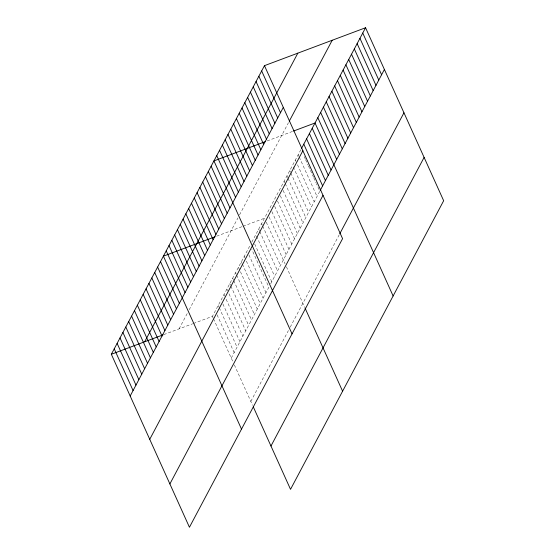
<?xml version="1.0" encoding="UTF-8"?>
<svg xmlns="http://www.w3.org/2000/svg" width="555" height="555" viewBox="0 0 555 555"><rect width="100%" height="100%" fill="white"/><g stroke="black" fill="none" stroke-linecap="round" stroke-linejoin="round"><path stroke-width="0.42" stroke-dasharray="2.77 2.08" d="M179.071 328.872L187.382 313.2M189.193 309.794L237.949 217.893M239.552 214.868L288.482 122.655M193.362 323.51L212.426 316.357L250.027 245.49M251.838 242.084L300.99 149.448M231.268 358.086L268.87 287.219L251.803 249.424M270.68 283.813L319.833 191.177L316.627 184.094M250.825 401.397L288.427 330.53M290.23 327.124L339.382 234.487M267.156 140.949L292.783 131.334M216.623 236.187L242.251 226.572M243.048 226.274L264.492 218.233M163.794 334.603L192.571 323.808M304.189 156.531L305.257 158.897M305.611 159.68L308.094 165.196M308.455 165.98L313.429 177.003M313.783 177.794L316.274 183.303M298.181 154.741L298.888 156.316M299.249 157.1L317.023 196.47M295.371 160.027L296.086 161.602M297.508 164.752L314.213 201.756M293.276 166.895L311.411 207.05M289.759 170.614L290.466 172.189M290.827 172.973L308.601 212.343M286.949 175.9L287.663 177.475M288.017 178.266L305.791 217.629M284.146 181.194L284.854 182.768M285.208 183.559L302.981 222.923M283.112 190.421L300.179 228.216M280.303 195.714L297.369 233.509M277.5 201.007L294.559 238.796M274.69 206.293L291.757 244.089M271.881 211.587L288.947 249.382M269.078 216.88L286.137 254.669M266.268 222.166L285.048 263.764M286.422 266.802L304.653 307.186M261.599 223.686L262.307 225.261M262.668 226.045L280.442 265.415M258.706 229.132L259.414 230.707M259.775 231.497L277.549 270.868M256.528 236.159L274.656 276.314M254.696 243.978L271.763 281.767M248.911 254.877L265.977 292.672M244.242 256.389L244.956 257.964M246.378 261.114L263.084 298.125M241.349 261.842L242.063 263.417M242.417 264.208L260.191 303.571M238.456 267.295L257.298 309.024M235.563 272.748L236.277 274.323M236.631 275.107L254.405 314.477M232.677 278.201L233.384 279.775M233.738 280.559L251.512 319.93M229.784 283.647L230.492 285.221M230.845 286.012L248.626 325.383M226.891 289.1L227.599 290.674M229.021 293.824L245.733 330.829M223.998 294.552L224.706 296.127M226.128 299.277L242.84 336.281M222.881 303.939L239.947 341.734M218.212 305.458L218.92 307.033M219.28 307.817L237.054 347.187M217.095 314.845L234.161 352.64M212.426 316.357L213.134 317.932M213.495 318.723L232.982 361.888M234.356 364.926L252.587 405.317"/><path stroke-width="0.83" d="M264.471 65.663L342.574 238.643L189.442 527.25L111.34 354.277L264.471 65.663L365.558 27.75L443.66 200.723L290.529 489.337L253.295 406.877M144.695 341.762L297.834 53.155M130.182 396.006L283.314 107.399M289.287 121.143L332.202 40.265M301.386 148.691L365.558 27.75M149.739 439.317L302.87 150.71M320.228 190.421L384.4 69.479M169.885 483.939L323.017 195.332M339.785 233.731L403.957 112.79M270.972 446.026L424.103 157.412M265.63 141.518L213.939 160.908L292.041 333.881M293.581 131.035L315.025 122.988L393.127 295.968M215.097 236.763L163.406 256.146L241.508 429.126M111.34 354.277L163.031 334.887M362.748 33.043L381.59 74.772M359.945 38.33L378.787 80.066M357.136 43.623L375.978 85.352M354.326 48.916L373.168 90.645M351.523 54.203L370.365 95.939M348.713 59.496L367.556 101.225M345.904 64.789L364.746 106.518M343.101 70.083L361.943 111.812M340.291 75.369L359.134 117.098M337.482 80.662L356.324 122.391M334.679 85.956L353.521 127.685M331.869 91.242L350.711 132.971M329.059 96.535L347.902 138.264M326.257 101.829L345.099 143.558M323.447 107.115L342.289 148.844M320.637 112.408L339.48 154.137M317.835 117.702L336.677 159.431M312.215 128.281L331.058 170.01M309.412 133.575L328.255 175.304M306.603 138.868L325.445 180.597M303.793 144.154L322.635 185.883M261.669 70.957L280.504 112.686M258.859 76.25L277.701 117.979M256.049 81.543L274.892 123.272M253.246 86.83L272.082 128.559M250.437 92.123L269.279 133.852M247.627 97.416L266.469 139.145M244.824 102.703L263.66 144.432M242.015 107.996L260.857 149.725M239.205 113.289L258.047 155.018M236.395 118.576L255.238 160.305M233.593 123.869L252.435 165.598M230.783 129.162L249.625 170.891M227.973 134.449L246.815 176.185M305.007 307.969L342.595 391.206M225.17 139.742L244.013 181.471M222.361 145.035L241.203 186.764M219.551 150.329L238.393 192.058M216.748 155.615L235.591 197.344M211.129 166.202L229.971 207.931M208.326 171.488L227.168 213.217M205.517 176.781L224.359 218.51M202.707 182.075L221.549 223.804M199.904 187.361L218.746 229.09M197.094 192.654L215.937 234.383M194.285 197.948L213.127 239.677M191.482 203.234L210.324 244.97M188.672 208.527L207.514 250.256M185.863 213.821L204.705 255.55M183.06 219.107L201.902 260.843M180.25 224.4L199.092 266.129M177.44 229.694L196.283 271.423M174.638 234.987L193.48 276.716M171.828 240.273L190.67 282.002M169.018 245.567L187.861 287.296M166.216 250.86L185.058 292.589M160.513 261.599L179.355 303.328M157.62 267.052L176.462 308.781M154.727 272.505L173.569 314.234M151.834 277.958L170.676 319.687M148.941 283.404L167.783 325.133M146.048 288.857L164.891 330.586M143.155 294.31L161.998 336.039M140.262 299.762L159.105 341.491M137.376 305.215L156.212 346.944M134.483 310.661L153.326 352.39M131.59 316.114L150.433 357.843M128.698 321.567L147.54 363.296M125.805 327.02L144.647 368.749M122.912 332.473L141.754 374.202M120.019 337.919L138.861 379.648M117.126 343.372L135.968 385.101M114.233 348.824L133.075 390.553"/></g></svg>
